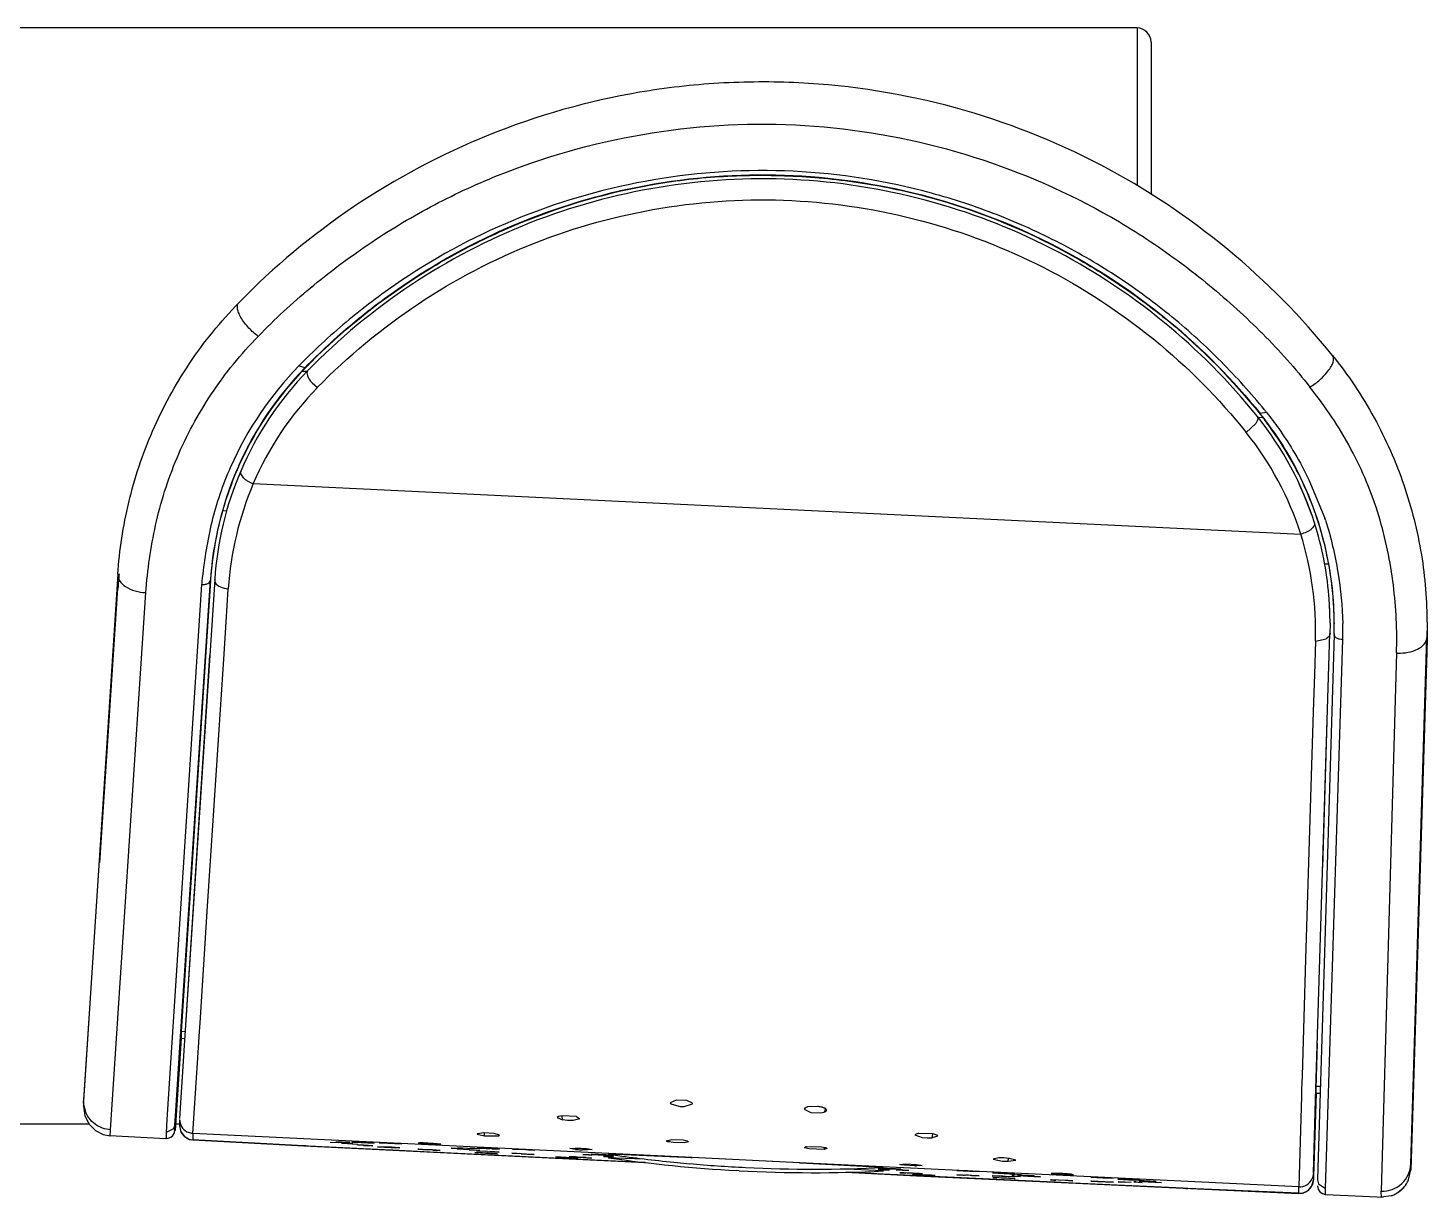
# Model space of a CAD drawing. Header units: millimetres. Extents: x 3819 to 4365, y -2661 to -1889.
# Drawn here: x 3978.25 to 3990.69, y -1952.83 to -1942.43 of the extents above; entities that cross this region are included whole.
import ezdxf

# ---------------------------------------------------------------- set-up
doc = ezdxf.new("R2010")
doc.units = ezdxf.units.MM
doc.header["$LTSCALE"] = 0.1

msp = doc.modelspace()

# ---------------------------------------------------------------- linework, layer by layer
at = {"color": 7, "linetype": 'Continuous'}
for p, q in [((3988.1136, -1942.4342), (3977.8635, -1942.4342)), ((3988.1136, -1942.4342), (3988.1136, -1943.8392)), ((3988.2385, -1942.5593), (3988.2385, -1943.9185)), ((3980.66, -1945.4392), (3980.7155, -1945.4543)), ((3980.7155, -1945.4594), (3980.7155, -1945.4543)), ((3980.6906, -1945.4852), (3980.7374, -1945.4875)), ((3980.7783, -1945.5912), (3980.8239, -1945.6328)), ((3989.1709, -1945.9526), (3989.0842, -1946.0314)), ((3989.1885, -1945.9157), (3989.1709, -1945.9526)), ((3989.1845, -1945.8952), (3989.2317, -1945.8975)), ((3989.1847, -1945.8908), (3989.1885, -1945.9157)), ((3989.266, -1945.8546), (3989.2094, -1945.8643)), ((3989.2094, -1945.8693), (3989.2094, -1945.8643)), ((3989.6428, -1946.4521), (3989.7837, -1946.7951)), ((3980.2542, -1946.4865), (3989.5694, -1946.9361)), ((3980.0187, -1946.731), (3979.9804, -1946.7291)), ((3989.819, -1947.204), (3989.7804, -1947.2021)), ((3979.0499, -1947.2927), (3978.8034, -1951.0633)), ((3979.8007, -1947.3221), (3979.7994, -1947.3337)), ((3978.889, -1949.8589), (3979.0499, -1947.4201)), ((3978.9829, -1952.2327), (3979.2975, -1947.4558)), ((3979.7941, -1947.384), (3979.4853, -1952.1423)), ((3979.6107, -1951.36), (3979.8731, -1947.3458)), ((3979.911, -1947.3407), (3979.6403, -1951.4841)), ((3979.8731, -1947.3511), (3979.8171, -1948.207)), ((3979.8731, -1947.3511), (3979.8731, -1947.3458)), ((3979.9087, -1947.3406), (3979.9163, -1947.3684)), ((3980.0128, -1947.7181), (3980.0322, -1947.4214)), ((3979.9913, -1948.047), (3980.0128, -1947.7181)), ((3989.7022, -1951.9661), (3989.829, -1947.8194)), ((3989.8662, -1947.8281), (3989.7825, -1950.5608)), ((3989.8313, -1947.8194), (3989.8212, -1947.8462)), ((3989.8304, -1947.7282), (3989.829, -1947.8234)), ((3990.6926, -1947.7364), (3990.6908, -1947.8545)), ((3990.6926, -1947.7369), (3990.6927, -1947.8651)), ((3989.7005, -1947.888), (3989.6914, -1948.1853)), ((3989.7006, -1947.8876), (3989.7949, -1947.8683)), ((3989.7898, -1952.7555), (3989.9444, -1947.8737)), ((3989.8212, -1947.8462), (3989.7949, -1947.8683)), ((3990.5482, -1952.5368), (3990.6908, -1947.8545)), ((3990.6927, -1947.867), (3990.6909, -1947.982)), ((3979.6415, -1951.4842), (3979.867, -1948.0164)), ((3979.848, -1950.2453), (3979.9913, -1948.047)), ((3990.4212, -1947.9927), (3990.2863, -1952.7786)), ((3990.6909, -1947.982), (3990.5631, -1952.1166)), ((3989.6914, -1948.1853), (3989.6812, -1948.5147)), ((3979.8171, -1948.207), (3979.6121, -1951.3601)), ((3989.6812, -1948.5147), (3989.6134, -1950.7167)), ((3989.7654, -1949.9001), (3989.8052, -1948.5987)), ((3979.7806, -1951.2813), (3979.848, -1950.2453)), ((3989.7825, -1950.5608), (3989.7214, -1952.5714)), ((3989.6134, -1950.7167), (3989.5815, -1951.7544)), ((3978.8034, -1951.0633), (3978.7455, -1951.9666)), ((3978.8034, -1951.0635), (3978.7531, -1951.8411)), ((3979.7729, -1951.4006), (3979.7806, -1951.2813)), ((3979.6129, -1951.4201), (3979.558, -1952.2398)), ((3979.5652, -1952.0654), (3979.6107, -1951.36)), ((3979.6121, -1951.3601), (3979.6121, -1951.42)), ((3979.6482, -1951.3618), (3979.6121, -1951.3601)), ((3979.6121, -1951.42), (3979.6444, -1951.4216)), ((3979.7691, -1951.4584), (3979.7729, -1951.4006)), ((3979.6403, -1951.4841), (3979.5988, -1952.1334)), ((3979.7175, -1952.266), (3979.7691, -1951.4584)), ((3989.7027, -1951.9662), (3989.7178, -1951.4627)), ((3989.5815, -1951.7544), (3989.5778, -1951.8742)), ((3978.7531, -1951.8411), (3978.7451, -1951.9766)), ((3989.5761, -1951.9319), (3989.5517, -1952.7406)), ((3989.5778, -1951.8742), (3989.5761, -1951.9319)), ((3989.7066, -1951.9079), (3989.6836, -1952.6487)), ((3989.704, -1951.9071), (3989.7439, -1951.909)), ((3989.7439, -1951.8491), (3989.7058, -1951.8473)), ((3978.7451, -1951.9808), (3978.7451, -1951.9766)), ((3978.7479, -1952.0169), (3978.7451, -1951.9808)), ((3978.7451, -1951.9809), (3978.7451, -1952.0228)), ((3978.7451, -1952.0228), (3978.7455, -1952.0201)), ((3984.0159, -1951.9689), (3983.9612, -1951.9928)), ((3983.9613, -1951.9929), (3983.9681, -1952.0035)), ((3983.9681, -1952.0035), (3983.9668, -1951.9922)), ((3983.9681, -1952.0035), (3984.0384, -1952.0242)), ((3984.1084, -1951.9729), (3984.0159, -1951.9689)), ((3984.0848, -1952.0262), (3984.161, -1952.003)), ((3984.1607, -1951.9982), (3984.1084, -1951.9729)), ((3984.1605, -1952.003), (3984.1607, -1951.9982)), ((3985.1541, -1952.0511), (3985.2126, -1952.0793)), ((3985.1588, -1952.0411), (3985.1544, -1952.0512)), ((3985.1836, -1952.0303), (3985.1588, -1952.0411)), ((3985.2717, -1952.0266), (3985.1836, -1952.0303)), ((3985.3374, -1952.0744), (3985.3432, -1952.0461)), ((3985.3374, -1952.0744), (3985.3539, -1952.0604)), ((3989.6826, -1952.6196), (3989.7022, -1951.9661)), ((3978.7936, -1952.1842), (3977.8635, -1952.1842)), ((3979.4853, -1952.1423), (3979.4794, -1952.2578)), ((3979.5578, -1952.189), (3979.5652, -1952.0654)), ((3979.5988, -1952.1842), (3979.5619, -1952.1842)), ((3979.5985, -1952.1411), (3979.5985, -1952.1911)), ((3982.9685, -1952.1151), (3982.9574, -1952.1257)), ((3982.9574, -1952.1257), (3983.0036, -1952.1463)), ((3982.9998, -1952.1086), (3982.9685, -1952.1151)), ((3983.1289, -1952.1164), (3982.9998, -1952.1086)), ((3983.0036, -1952.1463), (3983.0016, -1952.1085)), ((3983.049, -1952.1518), (3983.0036, -1952.1463)), ((3983.0983, -1952.1522), (3983.049, -1952.1518)), ((3983.1571, -1952.1353), (3983.0983, -1952.1522)), ((3983.1289, -1952.1164), (3983.1571, -1952.1353)), ((3985.2126, -1952.0793), (3985.3027, -1952.0822)), ((3985.3027, -1952.0822), (3985.3374, -1952.0744)), ((3990.5631, -1952.1166), (3990.5481, -1952.5916)), ((3978.978, -1952.2857), (3978.9783, -1952.2857)), ((3978.978, -1952.2857), (3979.4774, -1952.3114)), ((3978.9818, -1952.2862), (3978.983, -1952.2406)), ((3979.4794, -1952.2578), (3979.479, -1952.3106)), ((3979.5451, -1952.2246), (3979.4794, -1952.2578)), ((3979.5577, -1952.189), (3979.5451, -1952.2246)), ((3979.5578, -1952.1934), (3979.5578, -1952.189)), ((3979.5578, -1952.2417), (3979.5578, -1952.1934)), ((3979.558, -1952.2398), (3979.5578, -1952.2417)), ((3979.5985, -1952.1913), (3979.5985, -1952.1992)), ((3979.5986, -1952.1994), (3979.6056, -1952.2407)), ((3979.5988, -1952.1911), (3979.6075, -1952.2457)), ((3979.6631, -1952.2506), (3979.7175, -1952.266)), ((3979.7175, -1952.266), (3979.7175, -1952.3241)), ((3984.0946, -1952.4772), (3979.7175, -1952.266)), ((3982.2444, -1952.2729), (3982.3117, -1952.2888)), ((3982.3041, -1952.2621), (3982.2464, -1952.27)), ((3982.395, -1952.2671), (3982.3041, -1952.2621)), ((3982.3117, -1952.2888), (3982.3114, -1952.2623)), ((3982.3117, -1952.2888), (3982.4348, -1952.2875)), ((3982.4441, -1952.2825), (3982.395, -1952.2671)), ((3982.4348, -1952.2875), (3982.4441, -1952.2825)), ((3986.1693, -1952.2631), (3986.1383, -1952.2792)), ((3986.1383, -1952.2792), (3986.2034, -1952.3027)), ((3986.1693, -1952.2631), (3986.2974, -1952.2673)), ((3986.2034, -1952.3027), (3986.246, -1952.306)), ((3986.246, -1952.306), (3986.2911, -1952.3049)), ((3986.3392, -1952.289), (3986.2911, -1952.3049)), ((3986.2913, -1952.3049), (3986.2969, -1952.2672)), ((3986.2974, -1952.2673), (3986.3291, -1952.2776)), ((3986.3291, -1952.2776), (3986.3392, -1952.289)), ((3979.4782, -1952.3109), (3979.4774, -1952.3114)), ((3979.6788, -1952.3159), (3979.7175, -1952.3241)), ((3979.6877, -1952.3191), (3979.7077, -1952.3225)), ((3979.7171, -1952.3241), (3979.7175, -1952.3241)), ((3979.7171, -1952.3241), (3980.7032, -1952.3761)), ((3980.7035, -1952.376), (3979.7175, -1952.3241)), ((3980.7032, -1952.3761), (3981.7978, -1952.4305)), ((3980.7204, -1952.3769), (3980.7035, -1952.376)), ((3980.7449, -1952.3781), (3980.7204, -1952.3769)), ((3981.4805, -1952.4146), (3980.7449, -1952.3781)), ((3981.0096, -1952.3489), (3980.939, -1952.346)), ((3981.0229, -1952.3437), (3980.987, -1952.3423)), ((3980.987, -1952.3423), (3981.079, -1952.3473)), ((3981.0385, -1952.3513), (3981.1387, -1952.3556)), ((3981.1387, -1952.3556), (3981.057, -1952.3512)), ((3981.1819, -1952.3637), (3981.0928, -1952.3589)), ((3981.1294, -1952.3433), (3981.2135, -1952.3478)), ((3981.2135, -1952.3478), (3981.3291, -1952.3529)), ((3981.2344, -1952.3716), (3981.2217, -1952.371)), ((3981.234, -1952.3726), (3981.3188, -1952.3762)), ((3981.3188, -1952.3762), (3981.2344, -1952.3716)), ((3981.3291, -1952.3529), (3981.2625, -1952.3492)), ((3981.4516, -1952.388), (3981.3579, -1952.3839)), ((3981.3579, -1952.3839), (3981.4818, -1952.3904)), ((3981.3909, -1952.3498), (3981.3746, -1952.3492)), ((3981.3746, -1952.3492), (3981.4497, -1952.3533)), ((3981.5162, -1952.3556), (3981.3909, -1952.3498)), ((3981.4497, -1952.3533), (3981.5744, -1952.3589)), ((3981.4825, -1952.3895), (3981.4516, -1952.388)), ((3981.4945, -1952.4153), (3981.4805, -1952.4146)), ((3981.4818, -1952.3904), (3981.5577, -1952.3936)), ((3981.5577, -1952.3936), (3981.4825, -1952.3895)), ((3981.8805, -1952.4345), (3981.4945, -1952.4153)), ((3981.5744, -1952.3589), (3981.5162, -1952.3556)), ((3981.7163, -1952.407), (3981.8036, -1952.4117)), ((3981.721, -1952.352), (3981.8034, -1952.3598)), ((3981.7988, -1952.4105), (3981.7259, -1952.4072)), ((3981.8561, -1952.3541), (3981.7646, -1952.3503)), ((3981.7978, -1952.4305), (3983.0638, -1952.4929)), ((3981.8034, -1952.3598), (3981.8035, -1952.3514)), ((3981.8034, -1952.3598), (3981.9172, -1952.3626)), ((3981.916, -1952.4166), (3981.8479, -1952.4129)), ((3981.8508, -1952.4139), (3981.9135, -1952.4166)), ((3981.9207, -1952.3617), (3981.8561, -1952.3541)), ((3982.0127, -1952.3979), (3982.1127, -1952.4023)), ((3982.1124, -1952.4032), (3982.0127, -1952.3979)), ((3982.1762, -1952.4127), (3982.0678, -1952.407)), ((3982.0689, -1952.3942), (3982.1598, -1952.3981)), ((3982.16, -1952.3991), (3982.0689, -1952.3942)), ((3982.1598, -1952.3981), (3982.1775, -1952.399)), ((3982.2686, -1952.4039), (3982.16, -1952.3991)), ((3982.1739, -1952.4116), (3982.2543, -1952.4157)), ((3982.2676, -1952.4166), (3982.1762, -1952.4127)), ((3982.1919, -1952.3997), (3982.1775, -1952.399)), ((3982.2405, -1952.4217), (3982.3224, -1952.4251)), ((3982.2438, -1952.3963), (3982.3248, -1952.3998)), ((3982.3253, -1952.4007), (3982.2438, -1952.3963)), ((3982.2543, -1952.4157), (3982.2676, -1952.4166)), ((3982.3369, -1952.4258), (3982.3224, -1952.4251)), ((3982.3248, -1952.3998), (3982.3621, -1952.4015)), ((3982.4436, -1952.406), (3982.3253, -1952.4007)), ((3982.3369, -1952.4258), (3982.4396, -1952.4312)), ((3982.4403, -1952.4313), (3982.3584, -1952.4278)), ((3982.3762, -1952.4023), (3982.3621, -1952.4015)), ((3982.3762, -1952.4023), (3982.4436, -1952.406)), ((3982.5591, -1952.4053), (3982.6376, -1952.4086)), ((3982.6284, -1952.4091), (3982.5591, -1952.4053)), ((3982.7588, -1952.415), (3982.6284, -1952.4091)), ((3982.7031, -1952.4118), (3982.6895, -1952.4112)), ((3982.7031, -1952.4118), (3982.7588, -1952.415)), ((3983.0682, -1952.3999), (3983.1181, -1952.3959)), ((3983.1186, -1952.408), (3983.0682, -1952.3999)), ((3983.1181, -1952.3959), (3983.1692, -1952.3973)), ((3983.1323, -1952.3996), (3983.1324, -1952.409)), ((3983.1692, -1952.3973), (3983.2178, -1952.4006)), ((3983.2257, -1952.4128), (3983.1795, -1952.4117)), ((3983.2178, -1952.4006), (3983.2679, -1952.4095)), ((3983.2679, -1952.4095), (3983.2257, -1952.4128)), ((3983.926, -1952.331), (3983.9759, -1952.3195)), ((3983.9403, -1952.3394), (3983.926, -1952.331)), ((3983.9504, -1952.342), (3983.9403, -1952.3394)), ((3983.9496, -1952.3296), (3983.9504, -1952.342)), ((3983.9892, -1952.3479), (3983.9504, -1952.342)), ((3983.9759, -1952.3195), (3984.077, -1952.3242)), ((3984.085, -1952.3506), (3983.9892, -1952.3479)), ((3984.077, -1952.3242), (3984.112, -1952.3315)), ((3984.1257, -1952.3407), (3984.085, -1952.3506)), ((3984.112, -1952.3315), (3984.1257, -1952.3407)), ((3985.1559, -1952.3904), (3985.1705, -1952.3826)), ((3985.1962, -1952.4043), (3985.1596, -1952.3945)), ((3985.1705, -1952.3826), (3985.3074, -1952.3838)), ((3985.3304, -1952.4086), (3985.1962, -1952.4043)), ((3985.3074, -1952.3838), (3985.3437, -1952.3917)), ((3985.3323, -1952.3964), (3985.3304, -1952.4086)), ((3985.3408, -1952.407), (3985.3304, -1952.4086)), ((3985.3557, -1952.4), (3985.3408, -1952.407)), ((3981.8911, -1952.435), (3981.8805, -1952.4345)), ((3981.8911, -1952.435), (3981.8805, -1952.4346)), ((3983.4088, -1952.5096), (3981.8911, -1952.435)), ((3982.2929, -1952.4398), (3982.2253, -1952.437)), ((3982.2253, -1952.437), (3982.3739, -1952.4446)), ((3982.4251, -1952.4466), (3982.342, -1952.4422)), ((3982.3739, -1952.4446), (3982.4251, -1952.4466)), ((3982.5528, -1952.4429), (3982.6225, -1952.4458)), ((3982.6829, -1952.4497), (3982.5528, -1952.4429)), ((3982.6367, -1952.4465), (3982.6225, -1952.4458)), ((3982.6367, -1952.4465), (3982.7495, -1952.4523)), ((3982.7525, -1952.4526), (3982.6829, -1952.4497)), ((3982.9433, -1952.4765), (3983.1119, -1952.485)), ((3983.0638, -1952.4929), (3983.7423, -1952.5258)), ((3983.2135, -1952.4812), (3983.0647, -1952.4736)), ((3983.1431, -1952.4862), (3983.0832, -1952.4828)), ((3983.1119, -1952.485), (3983.1431, -1952.4862)), ((3983.1289, -1952.4762), (3983.1157, -1952.4756)), ((3983.1289, -1952.4762), (3983.2545, -1952.4825)), ((3983.1863, -1952.4546), (3983.2341, -1952.4573)), ((3983.2341, -1952.4573), (3983.2646, -1952.4588)), ((3983.2813, -1952.4526), (3983.2589, -1952.4517)), ((3983.2643, -1952.4523), (3983.296, -1952.454)), ((3983.3459, -1952.4565), (3983.4559, -1952.4614)), ((3983.3675, -1952.4701), (3983.4469, -1952.4736)), ((3983.7401, -1952.5258), (3983.4088, -1952.5096)), ((3983.411, -1952.4495), (3983.4817, -1952.4509)), ((3983.411, -1952.4813), (3983.4817, -1952.4827)), ((3983.4573, -1952.4614), (3983.4136, -1952.4589)), ((3984.0946, -1952.4772), (3983.4784, -1952.451)), ((3983.4817, -1952.4509), (3984.0935, -1952.4771)), ((3983.4817, -1952.4827), (3983.7313, -1952.4928)), ((3984.0935, -1952.4771), (3984.1471, -1952.4796)), ((3985.1746, -1952.5294), (3984.0946, -1952.4772)), ((3984.1471, -1952.4796), (3984.1576, -1952.4801)), ((3985.1116, -1952.5261), (3985.1221, -1952.5266)), ((3985.1221, -1952.5266), (3985.1757, -1952.5293)), ((3989.5517, -1952.7406), (3985.1746, -1952.5294)), ((3985.1757, -1952.5293), (3985.7875, -1952.5622)), ((3986.0036, -1952.5415), (3986.0543, -1952.5375)), ((3986.0134, -1952.5449), (3986.0036, -1952.5415)), ((3986.0454, -1952.5489), (3986.0134, -1952.5449)), ((3986.1386, -1952.5541), (3986.0454, -1952.5489)), ((3986.0543, -1952.5375), (3986.1534, -1952.5423)), ((3986.1395, -1952.5447), (3986.1386, -1952.5541)), ((3986.2034, -1952.5512), (3986.1526, -1952.5544)), ((3986.1534, -1952.5423), (3986.1904, -1952.547)), ((3986.1904, -1952.547), (3986.2034, -1952.5512)), ((3986.8858, -1952.4838), (3986.8355, -1952.4944)), ((3986.8355, -1952.4944), (3986.9176, -1952.5116)), ((3986.9304, -1952.484), (3986.8858, -1952.4838)), ((3986.9773, -1952.4877), (3986.9304, -1952.484)), ((3986.9666, -1952.5135), (3986.9695, -1952.4871)), ((3986.9666, -1952.5135), (3987.0351, -1952.5041)), ((3987.0351, -1952.5041), (3986.9773, -1952.4877)), ((3990.5482, -1952.5368), (3990.5481, -1952.5898)), ((3984.5762, -1952.598), (3984.5539, -1952.5968)), ((3985.5237, -1952.6118), (3986.1526, -1952.642)), ((3985.8547, -1952.6277), (3985.526, -1952.612)), ((3985.5345, -1952.5798), (3985.7875, -1952.594)), ((3985.7875, -1952.5622), (3985.8582, -1952.5677)), ((3985.7875, -1952.594), (3985.8582, -1952.5995)), ((3985.8119, -1952.575), (3985.8544, -1952.5775)), ((3985.8129, -1952.5876), (3985.9017, -1952.5924)), ((3985.8901, -1952.5783), (3985.8171, -1952.5751)), ((3986.9331, -1952.6789), (3985.8547, -1952.6277)), ((3985.9237, -1952.58), (3985.8901, -1952.5783)), ((3985.9232, -1952.5809), (3986.0049, -1952.5845)), ((3985.944, -1952.581), (3985.9237, -1952.58)), ((3985.9725, -1952.5896), (3986.0829, -1952.5944)), ((3986.0116, -1952.5847), (3985.9878, -1952.5832)), ((3986.0046, -1952.6155), (3986.0569, -1952.6176)), ((3986.0432, -1952.6177), (3986.0046, -1952.6155)), ((3986.0829, -1952.5944), (3986.0351, -1952.5917)), ((3986.0432, -1952.6177), (3986.0554, -1952.6183)), ((3986.1178, -1952.6298), (3986.1367, -1952.631)), ((3986.2868, -1952.6376), (3986.1244, -1952.6299)), ((3986.1367, -1952.631), (3986.3176, -1952.6394)), ((3986.1526, -1952.642), (3987.376, -1952.6998)), ((3986.3176, -1952.6394), (3986.2868, -1952.6376)), ((3986.5109, -1952.6341), (3986.5913, -1952.6375)), ((3986.5666, -1952.6372), (3986.5109, -1952.6341)), ((3986.5816, -1952.599), (3986.5121, -1952.5961)), ((3986.5121, -1952.5961), (3986.628, -1952.6022)), ((3986.5666, -1952.6372), (3986.5802, -1952.6379)), ((3986.7106, -1952.6437), (3986.5802, -1952.6379)), ((3986.628, -1952.6022), (3986.6423, -1952.6029)), ((3986.7118, -1952.6058), (3986.6282, -1952.6013)), ((3986.6413, -1952.6399), (3986.7106, -1952.6437)), ((3986.6423, -1952.6029), (3986.7118, -1952.6058)), ((3986.826, -1952.643), (3986.8933, -1952.6468)), ((3986.8635, -1952.6189), (3986.8269, -1952.6176)), ((3986.8269, -1952.6176), (3986.9303, -1952.623)), ((3986.8945, -1952.6459), (3986.8293, -1952.6431)), ((3986.8308, -1952.6594), (3986.8666, -1952.6615)), ((3986.885, -1952.6616), (3986.8314, -1952.6594)), ((3986.9075, -1952.6475), (3987.0239, -1952.6527)), ((3986.9304, -1952.6221), (3986.9087, -1952.621)), ((3986.9303, -1952.623), (3986.9449, -1952.6237)), ((3987.0266, -1952.6272), (3986.9304, -1952.6221)), ((3987.376, -1952.6997), (3986.9331, -1952.6789)), ((3987.0257, -1952.6527), (3986.9442, -1952.6483)), ((3986.9449, -1952.6237), (3987.0208, -1952.6271)), ((3987.0305, -1952.669), (3986.9799, -1952.6662)), ((3987.0002, -1952.6322), (3987.0939, -1952.6372)), ((3987.0216, -1952.6458), (3987.0009, -1952.6451)), ((3987.0009, -1952.6451), (3987.0775, -1952.6493)), ((3987.0568, -1952.6414), (3987.1419, -1952.646)), ((3987.1999, -1952.6419), (3987.0915, -1952.6361)), ((3987.0939, -1952.6372), (3987.1086, -1952.6379)), ((3987.1086, -1952.6379), (3987.1999, -1952.6419)), ((3987.1419, -1952.646), (3987.2565, -1952.651)), ((3987.2565, -1952.651), (3987.1567, -1952.6457)), ((3987.3435, -1952.6787), (3987.3573, -1952.6796)), ((3987.4143, -1952.6223), (3987.3493, -1952.6237)), ((3987.3493, -1952.6237), (3987.4166, -1952.6306)), ((3987.4786, -1952.6847), (3987.3535, -1952.679)), ((3987.4663, -1952.6331), (3987.467, -1952.6247)), ((3987.4663, -1952.6331), (3987.549, -1952.6333)), ((3987.7783, -1952.658), (3987.7027, -1952.6548)), ((3987.7027, -1952.6548), (3987.8091, -1952.6604)), ((3987.8093, -1952.6595), (3987.7783, -1952.658)), ((3987.8091, -1952.6604), (3987.9025, -1952.6645)), ((3987.9025, -1952.6645), (3987.8093, -1952.6595)), ((3987.9835, -1952.6738), (3987.9443, -1952.6723)), ((3987.9443, -1952.6723), (3988.0416, -1952.6775)), ((3988.0416, -1952.6765), (3988.0288, -1952.6759)), ((3988.144, -1952.6819), (3988.0416, -1952.6765)), ((3988.0416, -1952.6775), (3988.144, -1952.6819)), ((3989.6691, -1952.7306), (3989.6826, -1952.6778)), ((3989.6826, -1952.6196), (3989.6715, -1952.6675)), ((3989.6826, -1952.6196), (3989.6826, -1952.6777)), ((3989.6836, -1952.6487), (3989.6826, -1952.6779)), ((3989.7214, -1952.5714), (3989.7184, -1952.6783)), ((3989.7184, -1952.6783), (3989.7271, -1952.7152)), ((3990.5282, -1952.6794), (3990.5482, -1952.5895)), ((3990.5481, -1952.5916), (3990.5481, -1952.5898)), ((3987.376, -1952.6997), (3987.3864, -1952.7003)), ((3987.3865, -1952.7002), (3987.376, -1952.6997)), ((3987.376, -1952.6998), (3988.5243, -1952.7537)), ((3987.5456, -1952.7077), (3987.3865, -1952.7002)), ((3987.5432, -1952.6883), (3987.5178, -1952.6868)), ((3988.5242, -1952.7536), (3987.5456, -1952.7077)), ((3987.704, -1952.6904), (3987.7624, -1952.6936)), ((3987.8283, -1952.6959), (3987.7096, -1952.6905)), ((3987.7624, -1952.6936), (3987.9037, -1952.7)), ((3987.9037, -1952.7), (3987.8283, -1952.6959)), ((3987.9446, -1952.6962), (3988.0114, -1952.6999)), ((3988.0601, -1952.7013), (3987.9477, -1952.6962)), ((3988.1055, -1952.6977), (3988.0848, -1952.697)), ((3988.0848, -1952.697), (3988.1593, -1952.7011)), ((3988.1305, -1952.6932), (3988.2124, -1952.6977)), ((3988.1525, -1952.6888), (3988.1743, -1952.6899)), ((3988.1743, -1952.6899), (3988.2847, -1952.6947)), ((3988.2847, -1952.6947), (3988.1775, -1952.689)), ((3988.2124, -1952.6977), (3988.3303, -1952.7029)), ((3988.5486, -1952.7548), (3988.5242, -1952.7536)), ((3988.5243, -1952.7537), (3989.5522, -1952.7988)), ((3988.5486, -1952.7548), (3988.5656, -1952.7556)), ((3988.5656, -1952.7555), (3988.5486, -1952.7548)), ((3989.5517, -1952.7987), (3988.5656, -1952.7555)), ((3989.5517, -1952.7987), (3989.5517, -1952.7406)), ((3989.5517, -1952.7987), (3989.5917, -1952.7941)), ((3989.5517, -1952.7987), (3989.5522, -1952.7988)), ((3989.5522, -1952.7988), (3989.5847, -1952.796)), ((3989.7271, -1952.7152), (3989.7897, -1952.7555)), ((3989.7901, -1952.8083), (3989.7898, -1952.7653)), ((3990.2878, -1952.831), (3990.2862, -1952.7884)), ((3990.432, -1952.7923), (3990.4888, -1952.743)), ((3989.7915, -1952.8094), (3989.7907, -1952.8087)), ((3989.7915, -1952.8094), (3990.2491, -1952.8297)), ((3990.2491, -1952.8297), (3990.2897, -1952.8316)), ((3990.2878, -1952.831), (3990.3738, -1952.8195)), ((3990.288, -1952.8313), (3990.2878, -1952.8311)), ((3990.2884, -1952.8313), (3990.288, -1952.8313)), ((3990.288, -1952.8313), (3990.3039, -1952.8313))]:
    msp.add_line(p, q, dxfattribs=at)
for points in [[(3978.7455, -1952.0201), (3978.7564, -1952.1083), (3978.7934, -1952.1841), (3978.8514, -1952.2412), (3978.9205, -1952.2752), (3978.9818, -1952.2862)], [(3979.479, -1952.3106), (3979.4983, -1952.309), (3979.5205, -1952.3005), (3979.5394, -1952.2851)], [(3979.5394, -1952.2851), (3979.5505, -1952.268), (3979.5579, -1952.2406)], [(3979.6075, -1952.2457), (3979.639, -1952.2914), (3979.6877, -1952.3191)], [(3989.5847, -1952.796), (3989.6343, -1952.7727), (3989.6691, -1952.7306)], [(3989.7185, -1952.7311), (3989.7243, -1952.7617), (3989.74, -1952.786), (3989.7627, -1952.8015), (3989.7868, -1952.8081), (3989.7901, -1952.8083)]]:
    msp.add_lwpolyline(points, dxfattribs=at)
for centre, radius, start, end in [((3988.1134, -1942.5594), 0.125, 0.04252, 89.99954), ((3982.8577, -1947.5804), 3.0682, 135.74605, 156.13085), ((3982.8613, -1947.5448), 2.9957, 135.90914, 155.80676), ((3982.8512, -1947.5428), 2.9836, 135.70976, 155.11214), ((3984.0756, -1948.7538), 4.7595, 135.50362, 135.85943), ((3982.8391, -1947.5303), 2.9338, 135.75061, 156.80744), ((3982.822, -1947.5832), 2.7922, 135.69126, 156.87374), ((3986.0917, -1948.3609), 4.0445, 38.29306, 38.70769), ((3986.8953, -1947.727), 2.9348, 17.67957, 38.73159), ((3987.1439, -1947.5299), 2.6502, 38.27988, 38.79698), ((3986.8903, -1947.7274), 2.9748, 38.32277, 38.6158), ((3986.8892, -1947.7283), 2.9762, 38.00072, 38.32277), ((3986.0895, -1948.3583), 3.9912, 38.06654, 38.23825), ((3986.8953, -1947.7287), 2.9685, 37.61954, 38.0905), ((3986.8821, -1947.7336), 2.985, 24.90962, 37.99851), ((3986.8812, -1947.7393), 2.9861, 25.02006, 37.61546), ((3986.9073, -1947.7813), 2.7931, 17.6134, 38.79196), ((3982.8541, -1947.5405), 2.9875, 155.82514, 156.80116), ((3982.8475, -1947.5412), 2.9797, 155.11385, 156.73324), ((3982.8424, -1947.5374), 2.9755, 156.76782, 176.10519), ((3982.8449, -1947.5328), 2.9401, 156.80688, 176.25428), ((3982.8602, -1947.5469), 2.9936, 156.72901, 164.14698), ((3982.885, -1947.6049), 2.8587, 156.97009, 176.32012), ((3986.8935, -1947.7313), 2.9366, 19.33855, 25.0076), ((3986.8801, -1947.7397), 2.9874, 19.78539, 25.01707), ((3986.8776, -1947.7357), 2.9901, 18.37621, 24.90927), ((3982.8605, -1947.5466), 2.9938, 164.15404, 175.98727), ((3986.8916, -1947.7353), 2.9751, 19.26706, 19.78073), ((3986.881, -1947.7389), 2.9862, 17.76065, 19.2665), ((3986.8888, -1947.7317), 2.9781, 17.66946, 18.37102), ((3986.8677, -1947.7432), 3.0002, 14.95301, 17.7603), ((3986.8732, -1947.7365), 2.9945, 10.79084, 17.66666), ((3987.3048, -1947.6247), 2.614, 18.08797, 18.50399), ((3986.846, -1947.7963), 2.856, 358.16123, 17.52973), ((3986.8905, -1947.7287), 2.9399, 4.83161, 17.68209), ((3986.8745, -1947.7415), 2.9932, 10.92404, 14.95493), ((3986.8755, -1947.7409), 2.9921, 10.33841, 10.91715), ((3986.8794, -1947.7356), 2.9883, 4.56563, 10.79617), ((3986.8752, -1947.741), 2.9924, 9.08639, 10.33831), ((3982.8822, -1947.6728), 3.8406, 174.28368, 176.22645), ((3986.8732, -1947.7413), 2.9945, 7.85073, 9.0864), ((3986.8726, -1947.7414), 2.995, 6.33892, 7.85075), ((3985.775, -1947.9955), 6.0122, 173.67971, 174.16188), ((3982.9221, -1947.5456), 3.0555, 176.05253, 176.25104), ((3982.871, -1947.5475), 3.0043, 175.9843, 176.25156), ((3986.8722, -1947.7414), 2.9955, 2.31021, 6.33846), ((3986.8882, -1947.7289), 2.9422, 4.48257, 4.83249), ((3986.8854, -1947.733), 2.945, 2.46848, 4.56014), ((3986.8854, -1947.7291), 2.9449, 0.01861, 4.482), ((3986.8726, -1947.7362), 2.9951, 0.20241, 4.56595), ((3986.8697, -1947.7415), 2.9979, 0.1681, 2.31023), ((3986.8709, -1947.7362), 2.9967, 358.39864, 0.02494), ((3986.6486, -1947.8303), 3.2961, 0.11253, 1.70738), ((3986.7114, -1947.83), 3.2333, 359.22586, 0.11014), ((3990.6055, -1947.8519), 0.0854, 352.28909, 358.20525), ((3990.4491, -1947.5735), 0.4201, 266.19392, 267.91801), ((3979.0154, -1951.9762), 0.2706, 188.64215, 198.5971), ((3984.0762, -1951.6859), 0.3404, 263.6308, 271.44129), ((3979.7235, -1952.1411), 0.125, 180.01491, 241.10091), ((3979.7229, -1952.1995), 0.1243, 199.33242, 207.56249), ((3979.7241, -1952.1988), 0.1256, 207.58958, 234.20381), ((3979.7234, -1952.1996), 0.1246, 234.20013, 244.04546), ((3979.7232, -1952.1998), 0.1243, 244.08273, 249.08656), ((3980.1846, -1971.0636), 18.7386, 87.16186, 87.43592), ((3981.0925, -1953.839), 1.4962, 86.96737, 88.58765), ((3980.3043, -1971.5304), 19.2051, 87.13999, 87.41129), ((3980.2845, -1971.7304), 19.382, 87.22836, 87.3659), ((3981.7502, -1952.5314), 0.1817, 85.44103, 99.23012), ((3980.8648, -1972.123), 19.7346, 87.14445, 87.28725), ((3981.4537, -1967.3506), 14.9691, 87.00789, 87.17323), ((3981.6928, -1972.426), 20.0396, 87.14905, 87.29787), ((3983.2153, -1951.2473), 1.1647, 265.23715, 265.91541), ((3983.2417, -1950.8705), 1.5424, 265.93403, 267.68728), ((3981.3678, -1972.2794), 19.8612, 87.18827, 87.3301), ((3982.8993, -1954.1742), 1.6982, 86.98812, 88.51598), ((3982.157, -1970.846), 18.3865, 87.11243, 87.40776), ((3983.0126, -1954.4192), 1.9463, 86.96402, 88.46499), ((3983.117, -1954.8705), 2.4169, 87.00055, 88.35744), ((3983.3205, -1950.4408), 2.0432, 266.99952, 268.42897), ((3982.7524, -1964.7128), 12.2716, 87.32462, 87.5296), ((3984.0789, -1937.3777), 15.0966, 267.02735, 267.21709), ((3982.4072, -1972.1451), 19.7119, 87.17375, 87.33059), ((3982.5961, -1968.3261), 15.8758, 87.05324, 87.21376), ((3982.6314, -1967.6408), 15.202, 87.05052, 87.18066), ((3983.329, -1954.3052), 1.8358, 86.02249, 87.39846), ((3985.2331, -1940.1084), 12.475, 261.60837, 262.0035), ((3985.2331, -1940.1403), 12.475, 261.60837, 266.87924), ((3985.2333, -1940.1071), 12.4764, 262.00364, 264.45244), ((3985.2331, -1940.1084), 12.4751, 264.45258, 264.94638), ((3985.2332, -1940.1072), 12.4762, 264.9465, 267.23671), ((3973.6247, -2180.3605), 228.1237, 87.233675, 87.353612), ((3973.1748, -2190.0045), 237.7782, 87.122465, 87.23754), ((3986.1678, -1951.3926), 1.1619, 268.55977, 269.24853), ((3986.9697, -1951.7868), 0.7267, 265.88903, 269.75878), ((3990.2983, -1952.5288), 0.25, 267.25517, 358.09799), ((3985.2331, -1940.1403), 12.475, 266.98181, 272.86514), ((3985.2331, -1940.1085), 12.475, 267.23682, 272.86514), ((3985.7577, -1954.6043), 2.0175, 87.00496, 88.43387), ((3986.728, -1935.6273), 16.9727, 267.04955, 267.2822), ((3985.001, -1971.4785), 18.9086, 87.23355, 87.38649), ((3985.4404, -1962.7678), 10.1993, 86.92322, 87.17006), ((3985.2148, -1968.6143), 16.0436, 87.06935, 87.18813), ((3985.2471, -1970.3473), 17.7483, 87.22855, 87.3846), ((3985.1938, -1971.4958), 18.8979, 87.08881, 87.23553), ((3986.0672, -1954.5973), 1.9769, 86.02089, 87.4952), ((3985.6542, -1972.4443), 19.867, 87.18978, 87.32433), ((3985.6483, -1972.5772), 19.9621, 87.14891, 87.29241), ((3986.1538, -1968.5432), 15.9401, 87.28553, 87.44799), ((3986.019, -1971.5508), 18.909, 87.08711, 87.37515), ((3985.9752, -1972.3442), 19.7198, 87.18347, 87.32794), ((3986.2447, -1970.3246), 17.7087, 87.25919, 87.41129), ((3987.6998, -1946.5687), 6.1205, 266.79203, 267.11724), ((3987.3606, -1954.4507), 1.8292, 86.84667, 88.31835), ((3987.5828, -1949.8591), 2.7764, 266.56827, 267.59435), ((3987.3787, -1954.1699), 1.5478, 85.29687, 86.94448), ((3987.5025, -1952.8099), 0.1826, 75.26278, 89.03168), ((3987.2396, -1969.2774), 16.6203, 87.27833, 87.4346), ((3989.5577, -1952.6157), 0.125, 267.24335, 335.53352), ((3989.5595, -1952.6739), 0.1232, 353.91946, 358.2283), ((3990.3002, -1952.5821), 0.2479, 332.14297, 336.88795), ((3986.9627, -1963.0594), 10.3874, 86.93688, 87.15346), ((3987.3141, -1970.7056), 18.0372, 87.25635, 87.40484), ((3989.5581, -1952.6746), 0.1241, 285.73542, 289.54133), ((3989.5577, -1952.674), 0.1249, 289.58077, 301.01499), ((3989.5575, -1952.6735), 0.1254, 301.0106, 309.66529), ((3989.5571, -1952.6734), 0.1257, 309.73791, 326.19395), ((3989.5583, -1952.6742), 0.1243, 326.21756, 337.47125), ((3989.5561, -1952.6735), 0.1266, 337.54294, 353.88634), ((3990.2973, -1952.5796), 0.2519, 293.14997, 309.37257), ((3990.2995, -1952.5825), 0.2482, 309.40975, 315.74704), ((3990.2966, -1952.58), 0.252, 315.79734, 332.10938), ((3990.2994, -1952.584), 0.247, 287.54506, 289.3512), ((3990.2992, -1952.5836), 0.2474, 289.35647, 293.10795)]:
    msp.add_arc(centre, radius, start, end, dxfattribs=at)
for points, knots in [([(3989.8518, -1945.3467), (3989.5753, -1945.0026), (3988.9406, -1944.3625), (3987.8039, -1943.6043), (3986.5039, -1943.0943), (3985.339, -1942.9073), (3984.394, -1942.9134), (3983.46, -1943.0191), (3982.3392, -1943.3376), (3981.1287, -1943.981), (3980.4351, -1944.5604), (3980.1259, -1944.8773)], [0, 0, 0, 0, 0.1205604, 0.2441832, 0.3705488, 0.4989939, 0.5636295, 0.6281677, 0.7552378, 0.8790838, 1, 1, 1, 1]), ([(3980.2984, -1945.1768), (3980.4436, -1945.0244), (3980.757, -1944.7371), (3981.2696, -1944.3513), (3981.8269, -1944.0138), (3982.6289, -1943.6395), (3983.7157, -1943.3317), (3985.0781, -1943.2449), (3986.4257, -1943.4625), (3987.4783, -1943.8729), (3988.2402, -1944.3237), (3988.6768, -1944.6498), (3989.0022, -1944.9323), (3989.3094, -1945.2253), (3989.5216, -1945.4623), (3989.6511, -1945.6282)], [0, 0, 0, 0, 0.0597244, 0.1203723, 0.1818728, 0.2442815, 0.3711737, 0.4999182, 0.6286812, 0.7555976, 0.8180066, 0.8795207, 0.9099931, 0.9402653, 1, 1, 1, 1]), ([(3989.2478, -1945.8317), (3989.1877, -1945.7568), (3989.0619, -1945.6106), (3988.8624, -1945.3998), (3988.6514, -1945.1974), (3988.3532, -1944.9398), (3987.952, -1944.6439), (3987.4311, -1944.3378), (3986.8733, -1944.0865), (3986.0897, -1943.8275), (3985.0587, -1943.6623), (3983.8135, -1943.7414), (3982.6277, -1944.0731), (3981.7339, -1944.5462), (3981.1801, -1944.9612), (3980.8873, -1945.2162), (3980.748, -1945.3496), (3980.6807, -1945.4181)], [0, 0, 0, 0, 0.0297978, 0.0598148, 0.09004, 0.1204927, 0.182045, 0.2444601, 0.3076661, 0.3715164, 0.5001994, 0.6288805, 0.7557518, 0.8795345, 0.9401831, 0.9701996, 1, 1, 1, 1]), ([(3980.7155, -1945.4542), (3980.8488, -1945.3177), (3981.1309, -1945.0557), (3981.7562, -1944.5848), (3982.642, -1944.1118), (3983.8189, -1943.7765), (3984.6425, -1943.7259), (3985.0544, -1943.746)], [0, 0, 0, 0, 0.1192889, 0.2402538, 0.488865, 0.7421511, 1, 1, 1, 1]), ([(3980.7155, -1945.4594), (3980.9844, -1945.1838), (3981.434, -1944.8058), (3982.1056, -1944.4033), (3982.8333, -1944.0623), (3983.6202, -1943.8348), (3984.4347, -1943.7424), (3984.8481, -1943.7412), (3985.0545, -1943.7511)], [0, 0, 0, 0, 0.2406365, 0.3637594, 0.4885747, 0.7422151, 0.8708862, 1, 1, 1, 1]), ([(3989.1847, -1945.8908), (3988.9357, -1945.5804), (3988.3699, -1945.0114), (3987.364, -1944.3542), (3986.2416, -1943.9253), (3985.0549, -1943.7396), (3983.8558, -1943.8102), (3982.6974, -1944.129), (3981.633, -1944.6862), (3981.0152, -1945.1982), (3980.7375, -1945.4831)], [0, 0, 0, 0, 0.1251065, 0.2501191, 0.375087, 0.5000222, 0.6249539, 0.7499119, 0.8749101, 1, 1, 1, 1]), ([(3985.0544, -1943.746), (3985.4655, -1943.7659), (3986.2801, -1943.8948), (3987.4182, -1944.3415), (3988.4148, -1945.0023), (3988.968, -1945.5638), (3989.2093, -1945.8642)], [0, 0, 0, 0, 0.2574443, 0.5109777, 0.7590239, 1, 1, 1, 1]), ([(3985.0545, -1943.7511), (3985.2609, -1943.7611), (3985.6723, -1943.8021), (3986.4741, -1943.9725), (3987.2355, -1944.2748), (3987.9272, -1944.6843), (3988.557, -1945.1495), (3988.9682, -1945.5691), (3989.2094, -1945.8693)], [0, 0, 0, 0, 0.1291042, 0.2577693, 0.5114078, 0.6362259, 0.7593529, 1, 1, 1, 1]), ([(3980.8237, -1945.6326), (3981.0952, -1945.3539), (3981.6995, -1944.8532), (3982.7404, -1944.3082), (3983.8732, -1943.9965), (3985.0458, -1943.9274), (3986.2063, -1944.1091), (3987.3039, -1944.5285), (3988.2876, -1945.1712), (3988.841, -1945.7277), (3989.0845, -1946.0313)], [0, 0, 0, 0, 0.1250912, 0.2500894, 0.3750466, 0.4999773, 0.6249115, 0.7498788, 0.8748918, 1, 1, 1, 1]), ([(3979.0499, -1947.2927), (3979.064, -1947.078), (3979.1297, -1946.6424), (3979.3418, -1946.0074), (3979.6711, -1945.4042), (3979.9633, -1945.0439), (3980.1258, -1944.8774)], [0, 0, 0, 0, 0.2393438, 0.4874148, 0.7410484, 1, 1, 1, 1]), ([(3980.2984, -1945.1768), (3980.2687, -1945.1549), (3980.2259, -1945.1164), (3980.1763, -1945.0581), (3980.1446, -1945.0114), (3980.1227, -1944.9672), (3980.112, -1944.9289), (3980.1125, -1944.8982), (3980.1207, -1944.8825), (3980.1259, -1944.8773)], [0, 0, 0, 0, 0.2996676, 0.4639629, 0.6206515, 0.7563585, 0.8629736, 0.9408401, 1, 1, 1, 1]), ([(3979.2974, -1947.4558), (3979.3139, -1947.2549), (3979.3559, -1946.9509), (3979.4616, -1946.5529), (3979.6094, -1946.1536), (3979.8672, -1945.674), (3980.1437, -1945.3333), (3980.2984, -1945.1768)], [0, 0, 0, 0, 0.2380366, 0.3608149, 0.485673, 0.7401108, 1, 1, 1, 1]), ([(3989.6511, -1945.6282), (3989.6828, -1945.6092), (3989.7291, -1945.5751), (3989.7841, -1945.5219), (3989.8201, -1945.4785), (3989.8462, -1945.4366), (3989.8606, -1945.3995), (3989.8631, -1945.3689), (3989.8565, -1945.3524), (3989.8518, -1945.3468)], [0, 0, 0, 0, 0.2995777, 0.4638322, 0.6205251, 0.7562635, 0.8629429, 0.9408465, 1, 1, 1, 1]), ([(3989.8518, -1945.3468), (3989.9911, -1945.52), (3990.2371, -1945.888), (3990.5022, -1946.4882), (3990.6583, -1947.1092), (3990.6926, -1947.5298), (3990.6926, -1947.7364)], [0, 0, 0, 0, 0.2585474, 0.5116815, 0.759668, 1, 1, 1, 1]), ([(3980.7376, -1945.4831), (3980.728, -1945.4928), (3980.7332, -1945.5253), (3980.752, -1945.5588), (3980.7686, -1945.5804), (3980.7783, -1945.5912)], [0, 0, 0, 0, 0.3381182, 0.6421065, 1, 1, 1, 1]), ([(3990.4213, -1947.9927), (3990.4286, -1947.7914), (3990.4073, -1947.379), (3990.282, -1946.7629), (3990.0327, -1946.1639), (3989.7893, -1945.7997), (3989.6511, -1945.6282)], [0, 0, 0, 0, 0.2380717, 0.4858424, 0.7396263, 1, 1, 1, 1]), ([(3989.266, -1945.8546), (3989.3032, -1945.9011), (3989.445, -1946.0894), (3989.5657, -1946.2936), (3989.6428, -1946.4521)], [0, 0, 0, 0, 0.252545, 1, 1, 1, 1]), ([(3980.0519, -1946.3388), (3980.0166, -1946.4186), (3979.9534, -1946.5798), (3979.859, -1946.9064), (3979.8194, -1947.1565), (3979.8007, -1947.3221)], [0, 0, 0, 0, 0.2568788, 0.5091739, 1, 1, 1, 1]), ([(3980.1424, -1946.3749), (3980.1339, -1946.3944), (3980.1555, -1946.4272), (3980.1835, -1946.4505), (3980.2126, -1946.4699), (3980.237, -1946.4808), (3980.2542, -1946.4865)], [0, 0, 0, 0, 0.3805223, 0.5223505, 0.6766539, 1, 1, 1, 1]), ([(3989.7896, -1946.8131), (3989.8387, -1946.9634), (3989.9083, -1947.2683), (3989.9387, -1947.579), (3989.9433, -1947.7321)], [0, 0, 0, 0, 0.5080231, 1, 1, 1, 1]), ([(3989.6915, -1946.8358), (3989.698, -1946.856), (3989.6733, -1946.8865), (3989.6432, -1946.907), (3989.6124, -1946.9235), (3989.587, -1946.9321), (3989.5694, -1946.9361)], [0, 0, 0, 0, 0.3805679, 0.5224026, 0.6767016, 1, 1, 1, 1]), ([(3979.0499, -1947.2927), (3979.0486, -1947.3121), (3979.0642, -1947.3575), (3979.1209, -1947.4103), (3979.2036, -1947.4433), (3979.2657, -1947.4543), (3979.2975, -1947.4558)], [0, 0, 0, 0, 0.1819241, 0.4164721, 0.7040751, 1, 1, 1, 1]), ([(3979.7941, -1947.384), (3979.8035, -1947.3847), (3979.8223, -1947.3836), (3979.8524, -1947.3767), (3979.872, -1947.3584), (3979.8731, -1947.3458)], [0, 0, 0, 0, 0.3016771, 0.593907, 1, 1, 1, 1]), ([(3979.9163, -1947.3684), (3979.9265, -1947.3849), (3979.9649, -1947.411), (3980.0081, -1947.4198), (3980.0322, -1947.421)], [0, 0, 0, 0, 0.4438651, 1, 1, 1, 1]), ([(3989.9444, -1947.8737), (3989.9348, -1947.8737), (3989.9155, -1947.8717), (3989.8898, -1947.8625), (3989.871, -1947.8477), (3989.8661, -1947.8339), (3989.8662, -1947.8281)], [0, 0, 0, 0, 0.2936231, 0.5854327, 0.8234057, 1, 1, 1, 1]), ([(3990.4339, -1947.9934), (3990.4638, -1947.9944), (3990.5238, -1947.9905), (3990.6051, -1947.9655), (3990.6667, -1947.923), (3990.6876, -1947.8819), (3990.6901, -1947.8633)], [0, 0, 0, 0, 0.2912609, 0.5783569, 0.8176002, 1, 1, 1, 1]), ([(3985.3539, -1952.0604), (3985.3544, -1952.0566), (3985.35, -1952.0499), (3985.3415, -1952.0443), (3985.327, -1952.0374), (3985.3034, -1952.0309), (3985.283, -1952.0277), (3985.2717, -1952.0266)], [0, 0, 0, 0, 0.1232855, 0.216602, 0.3345926, 0.6360641, 1, 1, 1, 1]), ([(3978.9829, -1952.2327), (3978.9595, -1952.2315), (3978.9113, -1952.221), (3978.8447, -1952.187), (3978.7897, -1952.1329), (3978.767, -1952.0865), (3978.7589, -1952.0625)], [0, 0, 0, 0, 0.2364119, 0.4892672, 0.7450276, 1, 1, 1, 1]), ([(3981.7174, -1952.4069), (3981.7171, -1952.4069), (3981.7168, -1952.407), (3981.7163, -1952.4069), (3981.7163, -1952.407)], [0, 0, 0, 0, 0.743437, 1, 1, 1, 1]), ([(3981.7259, -1952.4072), (3981.7249, -1952.4072), (3981.7221, -1952.4071), (3981.7193, -1952.407), (3981.7174, -1952.4069)], [0, 0, 0, 0, 0.3391222, 1, 1, 1, 1]), ([(3981.9135, -1952.4166), (3981.9141, -1952.4166), (3981.9147, -1952.4164), (3981.9159, -1952.4168), (3981.916, -1952.4166)], [0, 0, 0, 0, 0.746503, 1, 1, 1, 1]), ([(3981.9172, -1952.3626), (3981.9181, -1952.3625), (3981.9191, -1952.3623), (3981.9207, -1952.362), (3981.9207, -1952.3617)], [0, 0, 0, 0, 0.7110675, 1, 1, 1, 1]), ([(3982.4396, -1952.4312), (3982.4397, -1952.4312), (3982.4399, -1952.4313), (3982.4403, -1952.4312), (3982.4403, -1952.4313)], [0, 0, 0, 0, 0.7483932, 1, 1, 1, 1]), ([(3985.1596, -1952.3945), (3985.1591, -1952.3942), (3985.1576, -1952.3932), (3985.156, -1952.3917), (3985.1559, -1952.3904)], [0, 0, 0, 0, 0.3305853, 1, 1, 1, 1]), ([(3985.3437, -1952.3917), (3985.3445, -1952.392), (3985.3474, -1952.393), (3985.3503, -1952.3942), (3985.3521, -1952.3954)], [0, 0, 0, 0, 0.2942046, 1, 1, 1, 1]), ([(3985.3521, -1952.3954), (3985.3527, -1952.3957), (3985.3543, -1952.3968), (3985.3559, -1952.3987), (3985.3557, -1952.4)], [0, 0, 0, 0, 0.3426854, 1, 1, 1, 1]), ([(3982.7495, -1952.4523), (3982.7503, -1952.4524), (3982.7508, -1952.4527), (3982.7526, -1952.4523), (3982.7525, -1952.4526)], [0, 0, 0, 0, 0.751832, 1, 1, 1, 1]), ([(3983.2545, -1952.4825), (3983.2559, -1952.4826), (3983.2583, -1952.4828), (3983.2618, -1952.4828), (3983.263, -1952.4833), (3983.2645, -1952.483), (3983.2645, -1952.4832)], [0, 0, 0, 0, 0.4346216, 0.7478824, 0.9371739, 1, 1, 1, 1]), ([(3983.2589, -1952.4517), (3983.2586, -1952.4517), (3983.2583, -1952.4519), (3983.2575, -1952.4516), (3983.2575, -1952.4518)], [0, 0, 0, 0, 0.7532569, 1, 1, 1, 1]), ([(3983.2575, -1952.4518), (3983.2576, -1952.4519), (3983.2584, -1952.4517), (3983.2594, -1952.4521), (3983.2617, -1952.4521), (3983.2633, -1952.4522), (3983.2643, -1952.4523)], [0, 0, 0, 0, 0.0647252, 0.2537985, 0.566011, 1, 1, 1, 1]), ([(3983.4469, -1952.4736), (3983.4482, -1952.4737), (3983.4505, -1952.4737), (3983.4537, -1952.474), (3983.4551, -1952.4736), (3983.4563, -1952.4741), (3983.4563, -1952.4739)], [0, 0, 0, 0, 0.4322787, 0.7450159, 0.9352172, 1, 1, 1, 1]), ([(3983.4559, -1952.4614), (3983.4563, -1952.4614), (3983.4565, -1952.4613), (3983.4573, -1952.4615), (3983.4573, -1952.4614)], [0, 0, 0, 0, 0.7535942, 1, 1, 1, 1]), ([(3985.8171, -1952.5751), (3985.8158, -1952.5751), (3985.8145, -1952.5756), (3985.812, -1952.5746), (3985.8119, -1952.575)], [0, 0, 0, 0, 0.7461296, 1, 1, 1, 1]), ([(3986.0049, -1952.5845), (3986.0058, -1952.5846), (3986.0075, -1952.5846), (3986.0097, -1952.5848), (3986.0108, -1952.5845), (3986.0116, -1952.5848), (3986.0116, -1952.5847)], [0, 0, 0, 0, 0.433995, 0.7462037, 0.9352719, 1, 1, 1, 1]), ([(3986.1244, -1952.6299), (3986.1234, -1952.6299), (3986.1219, -1952.6299), (3986.1196, -1952.6297), (3986.1187, -1952.6299), (3986.1178, -1952.6297), (3986.1178, -1952.6298)], [0, 0, 0, 0, 0.4361997, 0.7494064, 0.9378664, 1, 1, 1, 1]), ([(3986.8293, -1952.6431), (3986.8285, -1952.6431), (3986.8278, -1952.6434), (3986.826, -1952.6428), (3986.826, -1952.643)], [0, 0, 0, 0, 0.7505759, 1, 1, 1, 1]), ([(3986.8314, -1952.6594), (3986.8313, -1952.6594), (3986.8312, -1952.6594), (3986.8307, -1952.6593), (3986.8308, -1952.6594)], [0, 0, 0, 0, 0.7571874, 1, 1, 1, 1]), ([(3987.0208, -1952.6271), (3987.0223, -1952.6271), (3987.0243, -1952.6274), (3987.0259, -1952.6271), (3987.0266, -1952.6273), (3987.0266, -1952.6272)], [0, 0, 0, 0, 0.7472768, 0.935925, 1, 1, 1, 1]), ([(3987.0238, -1952.6689), (3987.0248, -1952.6689), (3987.0264, -1952.6689), (3987.0287, -1952.6691), (3987.0296, -1952.6689), (3987.0305, -1952.6692), (3987.0305, -1952.669)], [0, 0, 0, 0, 0.4364421, 0.7495031, 0.9377699, 1, 1, 1, 1]), ([(3987.3455, -1952.6787), (3987.345, -1952.6787), (3987.3446, -1952.6789), (3987.3435, -1952.6785), (3987.3435, -1952.6787)], [0, 0, 0, 0, 0.7489509, 1, 1, 1, 1]), ([(3987.3535, -1952.679), (3987.3526, -1952.6789), (3987.3499, -1952.6788), (3987.3473, -1952.6787), (3987.3455, -1952.6787)], [0, 0, 0, 0, 0.3207287, 1, 1, 1, 1]), ([(3987.541, -1952.6883), (3987.5416, -1952.6883), (3987.542, -1952.6881), (3987.5433, -1952.6885), (3987.5432, -1952.6883)], [0, 0, 0, 0, 0.7523302, 1, 1, 1, 1]), ([(3987.7096, -1952.6905), (3987.7082, -1952.6904), (3987.7071, -1952.691), (3987.704, -1952.6899), (3987.704, -1952.6904)], [0, 0, 0, 0, 0.7493898, 1, 1, 1, 1]), ([(3987.9477, -1952.6962), (3987.9469, -1952.6962), (3987.9464, -1952.6965), (3987.9446, -1952.6959), (3987.9446, -1952.6962)], [0, 0, 0, 0, 0.7522555, 1, 1, 1, 1])]:
    msp.add_open_spline(points, degree=3, knots=knots, dxfattribs=at)
for points in [[(3980.7096, -1945.4603), (3980.7116, -1945.4583), (3980.7135, -1945.4563), (3980.7154, -1945.4544)], [(3989.2094, -1945.8643), (3989.2111, -1945.8665), (3989.2129, -1945.8687), (3989.2146, -1945.8708)], [(3989.8665, -1947.82), (3989.8664, -1947.8227), (3989.8663, -1947.8254), (3989.8662, -1947.8281)], [(3989.8676, -1947.7256), (3989.8676, -1947.7287), (3989.8676, -1947.7318), (3989.8676, -1947.7349)], [(3989.8676, -1947.741), (3989.8676, -1947.7382), (3989.8676, -1947.7355), (3989.8676, -1947.7327)], [(3978.983, -1952.2406), (3978.983, -1952.238), (3978.983, -1952.2353), (3978.983, -1952.2327)], [(3982.2464, -1952.27), (3982.2454, -1952.2706), (3982.2443, -1952.2717), (3982.2444, -1952.2729)], [(3989.7898, -1952.7653), (3989.7897, -1952.762), (3989.7897, -1952.7587), (3989.7897, -1952.7555)], [(3990.2862, -1952.7884), (3990.2862, -1952.7851), (3990.2863, -1952.7818), (3990.2863, -1952.7785)]]:
    msp.add_open_spline(points, degree=3, dxfattribs=at)

doc.saveas('drawing.dxf')
